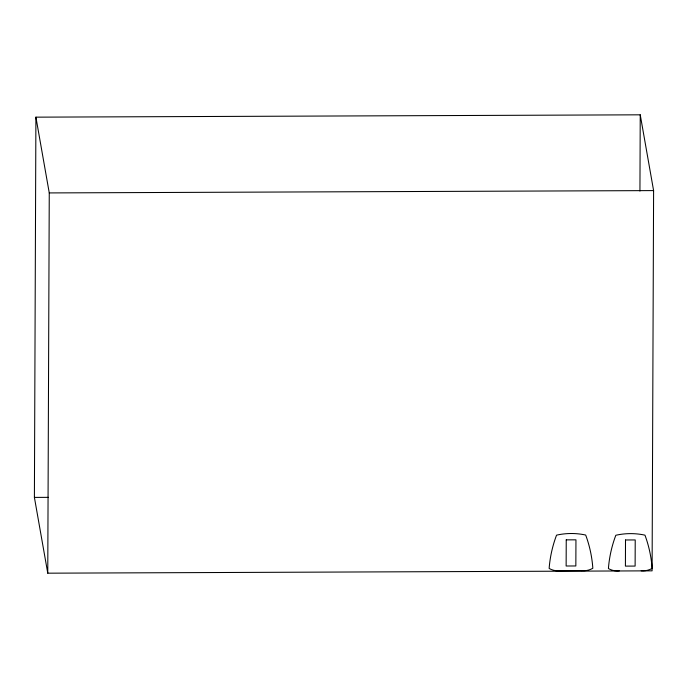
<?xml version="1.0" encoding="UTF-8"?>
<svg xmlns="http://www.w3.org/2000/svg" width="688" height="688" viewBox="0 0 688 688"><rect width="100%" height="100%" fill="white"/><g stroke="black" fill="none" stroke-linecap="round" stroke-linejoin="round"><path stroke-width="1.03" d="M34.4 497.407L35.905 117.158L640.236 114.819L653.6 190.593L652.095 570.842L47.764 573.181L34.4 497.407L48.358 497.355M47.764 573.181L49.261 192.924L35.905 117.158M639.935 191.083L640.236 114.819M49.261 192.924L653.6 190.593M641.173 570.808A18.155 17.742 -10 0 0 652.112 568.391A125.121 122.292 -10 0 0 644.957 535.152A66.409 64.904 -10 0 0 615.82 535.264A125.121 122.292 -10 0 0 608.407 568.555A18.155 17.742 -10 0 0 619.32 570.894M566.241 539.865L566.138 566.009L575.847 565.966L575.951 539.831L566.241 539.865M625.512 539.977L625.409 566.112L635.119 566.078L635.222 539.942L625.512 539.977M581.902 570.696L560.049 570.782A18.155 17.742 -10 0 1 549.136 568.451A125.121 122.292 -10 0 1 556.549 535.152A66.409 64.904 -10 0 1 585.686 535.04A125.121 122.292 -10 0 1 592.832 568.279A18.155 17.742 -10 0 1 581.902 570.696"/></g></svg>
